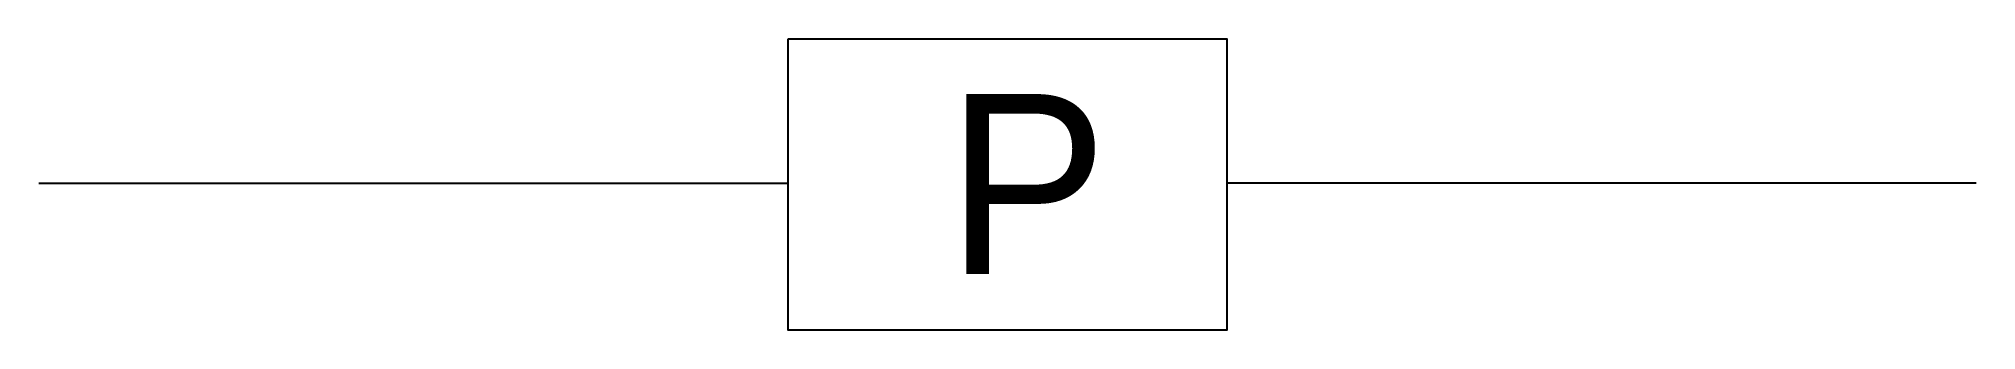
# Model space of a CAD drawing. Header units: metres. Extents: x 107962 to 110637, y -145773 to -145369.
import ezdxf

# ---------------------------------------------------------------- set-up
doc = ezdxf.new("R2010")
doc.units = ezdxf.units.M
doc.layers.add('BZ', color=7, linetype='Continuous')
doc.layers.add('DET1', color=1, linetype='Continuous')

msp = doc.modelspace()

# ---------------------------------------------------------------- linework, layer by layer
at = {"layer": 'DET1'}
for p, q in [((107962.12, -145569.11), (108996.83, -145569.11)), ((110637.33, -145569.11), (109602.61, -145569.11))]:
    msp.add_line(p, q, dxfattribs=at)
msp.add_lwpolyline([(108996.83, -145369.24), (109602.61, -145369.24), (109602.61, -145772.56), (108996.83, -145772.56)], close=True, dxfattribs=at)

# ---------------------------------------------------------------- texts
at = {"layer": 'BZ'}
msp.add_text('P', height=249.13, dxfattribs=at).set_placement((109215.63, -145694.88))

doc.saveas('drawing.dxf')
